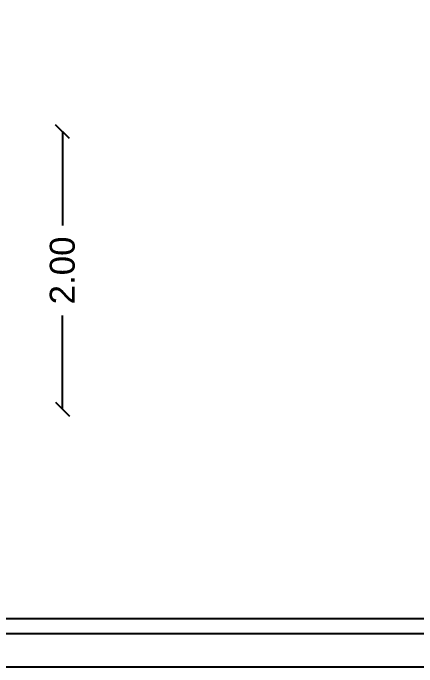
# Model space of a CAD drawing. Header units: metres. Extents: x 6 to 169, y 61 to 125.
# Drawn here: x 35.128 to 38.037, y 64.514 to 69.226 of the extents above; entities that cross this region are included whole.
import ezdxf

# ---------------------------------------------------------------- set-up
doc = ezdxf.new("R2010")
doc.units = ezdxf.units.M
doc.header["$MEASUREMENT"] = 0
doc.header["$PDMODE"] = 3
doc.layers.get('0').update_dxf_attribs({"lineweight": 5})
doc.layers.get('DEFPOINTS').update_dxf_attribs({"lineweight": 5})
doc.layers.add('MAIN_GATE', color=57, linetype='Continuous')
doc.styles.get("Standard").update_dxf_attribs({"font": 'arial.ttf'})
doc.dimstyles.new('STANDARD$0', dxfattribs={"dimtxt": 0.3, "dimasz": 0.3, "dimexe": 3, "dimexo": 1, "dimgap": 1.5, "dimtad": 1, "dimdec": 1, "dimzin": 1, "dimdsep": 46, "dimtxsty": 'Standard', "dimblk": 'OBLIQUE', "dimcen": 0.09375, "dimdle": 1, "dimclrd": 8, "dimclre": 8, "dimclrt": 7, "dimadec": 1, "dimazin": 0, "dimtfac": 1, "dimtdec": 1, "dimtix": 1, "dimtmove": 2, "dimatfit": 3, "dimldrblk": 'ARCHTICK', "dimfxl": 0, "dimfrac": 2, "dimtolj": 1, "dimtzin": 0, "dimarcsym": 0})

# ---------------------------------------------------------------- blocks, each defined once
blk = doc.blocks.new('_Oblique')
at = {"color": 0, "linetype": 'ByBlock', "lineweight": -2}
blk.add_line((-0.5, -0.5), (0.5, 0.5), dxfattribs=at)
blk = doc.blocks.new('*D849')
at = {"layer": 'DEFPOINTS', "color": 0}
for p in [(35.4667, 68.3709), (35.483, 68.3709), (35.4667, 66.3709)]:
    blk.add_point(p, dxfattribs=at)
at = {"layer": 'MAIN_GATE', "color": 0, "lineweight": -2}
for p, q in [((35.483, 68.3709), (35.483, 67.6959)), ((35.483, 66.3709), (35.483, 67.0459))]:
    blk.add_line(p, q, dxfattribs=at)
at = {"layer": 'MAIN_GATE', "color": 0, "lineweight": -2, "xscale": 0.1, "yscale": 0.1, "zscale": 0.1}
for p, rotation in [((35.483, 68.3709), 90), ((35.483, 66.3709), 270)]:
    blk.add_blockref('_Oblique', p, dxfattribs=dict(at, rotation=rotation))
at = {"layer": 'MAIN_GATE', "color": 0, "insert": (35.483, 67.3709), "char_height": 0.18, "attachment_point": 5, "rotation": 90}
blk.add_mtext('\\A1;2.00', dxfattribs=at)

msp = doc.modelspace()

# ---------------------------------------------------------------- linework, layer by layer
at = {"lineweight": -3}
for points in [[(5.6191, 124.51383), (5.6191, 64.51383), (110.94606, 64.51383), (110.94606, 124.51383)], [(5.8591, 124.27383), (5.8591, 64.75383), (110.70606, 64.75383), (110.70606, 124.27383)], [(5.9691, 124.16383), (5.9691, 64.86383), (110.59606, 64.86383), (110.59606, 124.16383)]]:
    msp.add_lwpolyline(points, close=True, dxfattribs=at)

# ---------------------------------------------------------------- dimensions: what is measured, and where the dimension line sits
at = {"layer": 'MAIN_GATE', "color": 1}
dim = msp.add_linear_dim(base=(35.48302, 68.37086), p1=(35.46669, 66.37086), p2=(35.46669, 68.37086), angle=90, dimstyle='STANDARD$0', override={"dimtxt": 0.18, "dimasz": 0.1, "dimexe": 0.18, "dimexo": 0.0625, "dimgap": 0.09, "dimtad": 0, "dimtoh": 1, "dimdec": 2, "dimzin": 0, "dimpost": '', "dimblk1": 'Oblique', "dimblk2": 'Oblique', "dimsah": 1, "dimcen": 0.09, "dimdle": 0, "dimse1": 1, "dimse2": 1, "dimclrd": 0, "dimclre": 0, "dimclrt": 0, "dimadec": 0, "dimtdec": 4, "dimtix": 0, "dimtofl": 0, "dimtmove": 0, "dimfrac": 0, "dimarcsym": 0}, dxfattribs=at)
dim.commit()
dim.dimension.update_dxf_attribs({"geometry": '*D849', "text_midpoint": (35.48302, 67.37086)})

doc.saveas('drawing.dxf')
